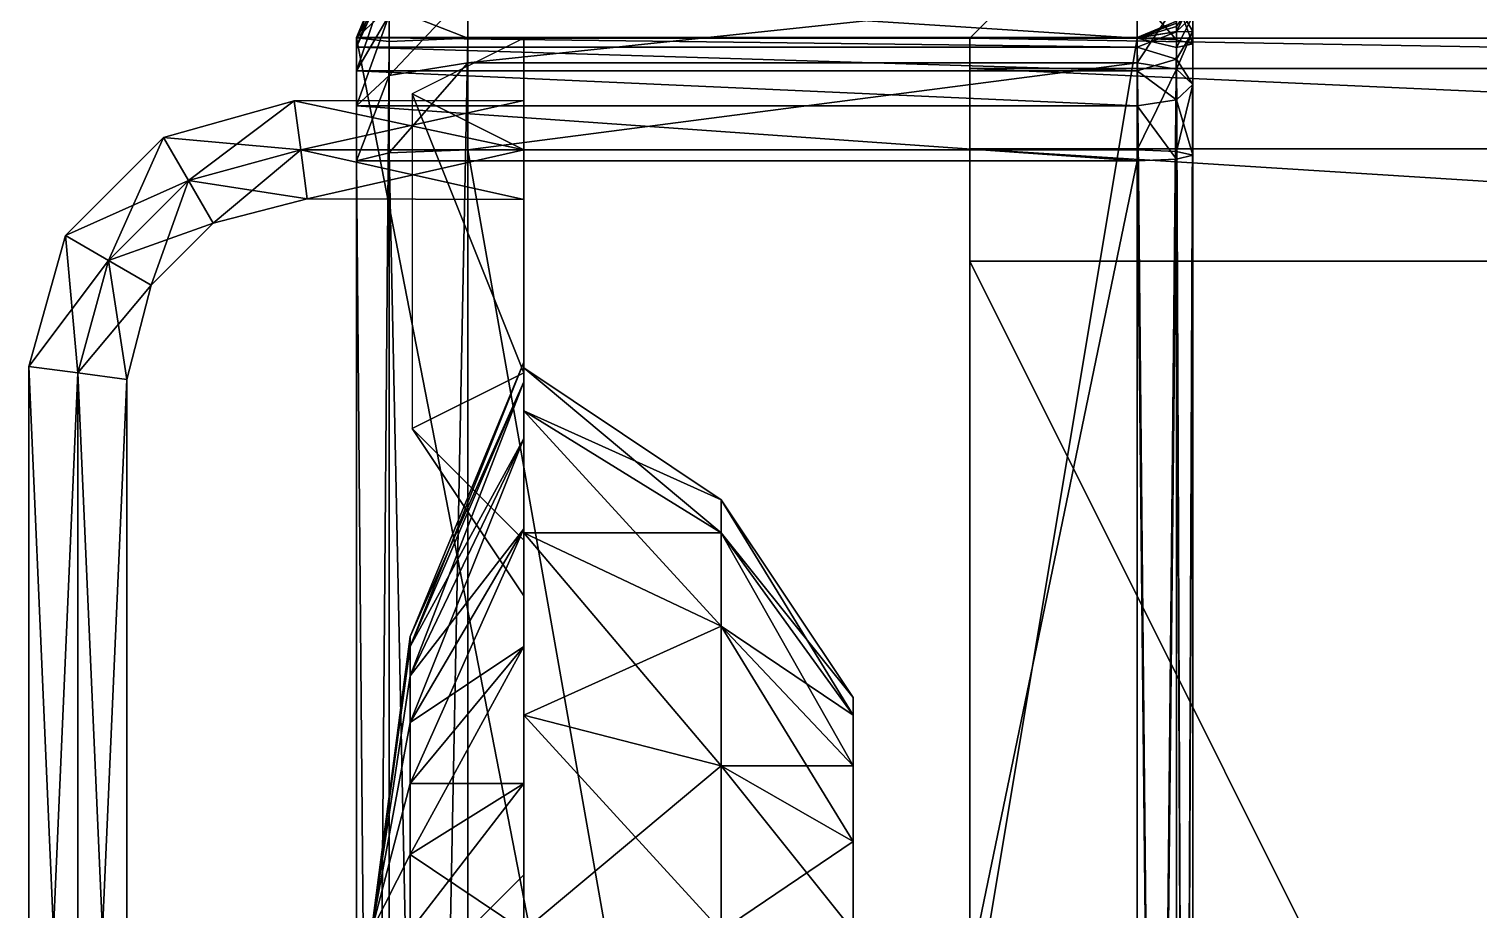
# Model space of a CAD drawing. Extents: x -226 to 261, y -163 to 113.
# Drawn here: x -226.09 to -193.58, y 0.46 to 20.2 of the extents above; entities that cross this region are included whole.
import ezdxf

# ---------------------------------------------------------------- set-up
doc = ezdxf.new("R2010")
doc.units = 0
doc.header["$MEASUREMENT"] = 0
doc.layers.get('0').update_dxf_attribs({"linetype": 'CONTINUOUS'})

msp = doc.modelspace()

# ---------------------------------------------------------------- linework, layer by layer
for points in [[(-165, 20, -10), (-202.5, 22.5, -20), (-205, 20, -10)], [(-165, 20, -55), (-202.5, 22.5, -65), (-205, 20, -55)], [(-202.5, 22.5, -45), (-205, 20, -42.5), (-202.5, 22.5, -20)], [(-205, 20, -42.5), (-205, 20, -10), (-202.5, 22.5, -20)], [(-202.5, 22.5, -85), (-205, 20, -82.5), (-202.5, 22.5, -65)], [(-205, 20, -82.5), (-205, 20, -55), (-202.5, 22.5, -65)], [(-165, 20, -10), (-167.5, 22.5, -20), (-202.5, 22.5, -20)], [(-165, 20, -55), (-167.5, 22.5, -65), (-202.5, 22.5, -65)], [(-218.75, 19.8006, -6.5202), (-218.017, 21.4309, -5.8378), (-218.017, 21.7709, -7.573)], [(-218.75, 19.8006, -6.5202), (-218.017, 21.7709, -7.573), (-218.75, 20.0124, -7.7489)], [(-218.75, 20.0124, -7.7489), (-218.017, 21.7709, -7.573), (-218.017, 21.7709, -89.927)], [(-218.75, 20.0124, -7.7489), (-218.017, 21.7709, -89.927), (-218.75, 20.0072, -89.9973)], [(-218.75, 20.0072, -89.9973), (-218.017, 21.7709, -89.927), (-218.017, 21.6275, -90.6896)], [(-218.75, 20.0072, -89.9973), (-218.017, 21.6275, -90.6896), (-218.017, 21.2492, -91.2492)], [(-218.75, 19.2668, -5.7332), (-218.017, 20.5165, -4.4835), (-218.017, 21.4309, -5.8378)], [(-218.75, 19.2668, -5.7332), (-218.017, 21.4309, -5.8378), (-218.75, 19.8006, -6.5202)], [(-218.75, 20.0072, -89.9973), (-218.017, 21.2492, -91.2492), (-218.017, 20.6897, -91.6275)], [(-218.017, 19.1622, -3.5691), (-216.25, 19.4452, -2.8933), (-216.25, 21.0346, -3.9654)], [(-218.017, 19.1622, -3.5691), (-216.25, 21.0346, -3.9654), (-218.017, 20.5165, -4.4835)], [(-218.017, 20.6897, -91.6275), (-216.25, 20.9726, -92.3034), (-216.25, 20, -92.5)], [(-216.25, 19.4452, -2.8933), (-201.25, 19.4452, -2.8933), (-201.25, 21.0346, -3.9654)], [(-216.25, 19.4452, -2.8933), (-201.25, 21.0346, -3.9654), (-216.25, 21.0346, -3.9654)], [(-216.25, 20.9726, -92.3034), (-201.25, 20.9726, -92.3034), (-201.25, 20, -92.5)], [(-216.25, 20.9726, -92.3034), (-201.25, 20, -92.5), (-216.25, 20, -92.5)], [(-201.25, 19.4452, -2.8933), (-200.366, 20.7756, -4.2245), (-201.25, 21.0346, -3.9654)], [(-201.25, 20.9726, -92.3034), (-200.366, 20.8311, -91.9654), (-200.366, 19.9635, -92.1355)], [(-201.25, 20.9726, -92.3034), (-200.366, 19.9635, -92.1355), (-201.25, 20, -92.5)], [(-200, 20.1507, -4.8493), (-200.366, 20.1386, -6.3788), (-200, 20.9537, -6.0375)], [(-200.366, 20.7756, -4.2245), (-200, 20.1507, -4.8493), (-200, 20.9537, -6.0375)], [(-200, 20.9537, -6.0375), (-200.366, 20.1386, -6.3788), (-200.366, 20.377, -7.7125)], [(-200, 20.8834, -90.8834), (-200.366, 20.2586, -90.2586), (-200.366, 20.1487, -90.3352)], [(-200, 20.8834, -90.8834), (-200.366, 20.1487, -90.3352), (-200, 20.4899, -91.1503)], [(-200.366, 20.8311, -91.9654), (-200, 20.4899, -91.1503), (-200, 19.8755, -91.2562)], [(-200.366, 20.8311, -91.9654), (-200, 19.8755, -91.2562), (-200.366, 19.9635, -92.1355)], [(-218.75, 20.0072, -89.9973), (-218.017, 20.6897, -91.6275), (-218.017, 19.927, -91.7709)], [(-218.75, 18.4798, -5.1994), (-218.017, 19.1622, -3.5691), (-218.017, 20.5165, -4.4835)], [(-218.75, 18.4798, -5.1994), (-218.017, 20.5165, -4.4835), (-218.75, 19.2668, -5.7332)], [(-218.017, 20.6897, -91.6275), (-216.25, 20, -92.5), (-218.017, 19.927, -91.7709)], [(-201.25, 19.4452, -2.8933), (-200.366, 19.3037, -3.2312), (-200.366, 20.7756, -4.2245)], [(-200.366, 19.3037, -3.2312), (-200, 20.1507, -4.8493), (-200.366, 20.7756, -4.2245)], [(-200, 20.4899, -91.1503), (-200.366, 20.1487, -90.3352), (-200.366, 19.7875, -90.377)], [(-200, 20.4899, -91.1503), (-200.366, 19.7875, -90.377), (-200, 19.8755, -91.2562)], [(-200.366, 20.1386, -6.3788), (-201.25, 20.0124, -7.749), (-200.366, 20.377, -7.7125)], [(-200.366, 20.377, -7.7125), (-201.25, 20.0124, -7.749), (-201.25, 19.9995, -89.9995)], [(-200.366, 20.377, -7.7125), (-201.25, 19.9995, -89.9995), (-200.366, 20.377, -89.7875)], [(-200.366, 20.377, -89.7875), (-201.25, 19.9995, -89.9995), (-200.366, 20.3352, -90.1487)], [(-200.366, 20.3352, -90.1487), (-201.25, 19.9995, -89.9995), (-200.366, 20.2586, -90.2586)], [(-200.366, 20.2586, -90.2586), (-201.25, 19.9995, -89.9995), (-200.366, 20.1487, -90.3352)], [(-201.25, 19.8006, -6.5202), (-218.75, 19.8006, -6.5202), (-218.75, 20.0124, -7.7489)], [(-201.25, 19.8006, -6.5202), (-218.75, 20.0124, -7.7489), (-201.25, 20.0124, -7.749)], [(-201.25, 20.0124, -7.749), (-218.75, 20.0124, -7.7489), (-218.75, 20.0072, -89.9973)], [(-201.25, 20.0124, -7.749), (-218.75, 20.0072, -89.9973), (-201.25, 19.9995, -89.9995)], [(-218.75, 20.0072, -89.9973), (-218.75, -70.0072, -89.9973), (-201.25, -69.9995, -89.9995)], [(-201.25, 19.9995, -89.9995), (-218.75, 20.0072, -89.9973), (-201.25, -69.9995, -89.9995)], [(-218.75, 20.0072, -89.9973), (-218.017, 19.927, -91.7709), (-218.75, -70.0072, -89.9973)], [(-218.017, 19.927, -91.7709), (-218.017, -69.927, -91.7709), (-218.75, -70.0072, -89.9973)], [(-216.25, 20, -92.5), (-216.25, -70, -92.5), (-218.017, -69.927, -91.7709)], [(-218.017, 19.927, -91.7709), (-216.25, 20, -92.5), (-218.017, -69.927, -91.7709)], [(-215, 20, -17.5), (-217.5, 18.75, -17.5), (-215, 17.5, -5)], [(-215, 20, -25), (-217.5, 18.75, -25), (-215, 17.5, -16.25)], [(-215, 20, -32.5), (-217.5, 18.75, -32.5), (-215, 17.5, -23.75)], [(-215, 20, -40), (-217.5, 18.75, -40), (-215, 17.5, -31.25)], [(-215, 20, -47.5), (-217.5, 18.75, -47.5), (-215, 17.5, -38.75)], [(-215, 20, -55), (-217.5, 18.75, -55), (-215, 17.5, -46.25)], [(-201.25, 20, -92.5), (-201.25, -70, -92.5), (-216.25, -70, -92.5)], [(-216.25, 20, -92.5), (-201.25, 20, -92.5), (-216.25, -70, -92.5)], [(-215, 0, -60.1694), (-215, -70, -55), (-215, 20, -55)], [(-215, 3.8951, -60.7986), (-215, 0, -60.1694), (-215, 20, -55)], [(-215, 7.2797, -62.5503), (-215, 3.8951, -60.7986), (-215, 20, -55)], [(-215, 9.9498, -65.2204), (-215, 7.2797, -62.5503), (-215, 20, -55)], [(-215, 11.7014, -68.6049), (-215, 9.9498, -65.2204), (-215, 20, -55)], [(-215, 12.3306, -72.5), (-215, 11.7014, -68.6049), (-215, 20, -55)], [(-215, 12.3306, -72.5), (-215, 20, -55), (-215, 20, -87.5)], [(-215, 11.7014, -76.3951), (-215, 12.3306, -72.5), (-215, 20, -87.5)], [(-215, 9.9498, -79.7796), (-215, 11.7014, -76.3951), (-215, 20, -87.5)], [(-215, 7.2797, -82.4497), (-215, 9.9498, -79.7796), (-215, 20, -87.5)], [(-215, 7.2797, -82.4497), (-215, 20, -87.5), (-215, 19.8725, -88.2897)], [(-215, 20, -17.5), (-215, 17.5, -5), (-215, 20, -5)], [(-215, 20, -25), (-215, 17.5, -16.25), (-215, 20, -16.25)], [(-215, 20, -32.5), (-215, 17.5, -23.75), (-215, 20, -23.75)], [(-215, 20, -40), (-215, 17.5, -31.25), (-215, 20, -31.25)], [(-215, 20, -47.5), (-215, 17.5, -38.75), (-215, 20, -38.75)], [(-215, 20, -55), (-215, 17.5, -46.25), (-215, 20, -46.25)], [(-215, 7.2797, -82.4497), (-215, 19.8725, -88.2897), (-215, 19.5173, -88.9759)], [(-165, 20, -82.5), (-165, 20, -91.495), (-205, 20, -88.975)], [(-165, 20, -82.5), (-205, 20, -88.975), (-205, 20, -82.5)], [(-165, 20, -91.495), (-165, -70, -91.495), (-205, -70, -88.975)], [(-165, 20, -91.495), (-205, -70, -88.975), (-205, 20, -88.975)], [(-165, 19.3168, -7.4775), (-165, 20, -10), (-205, 20, -10)], [(-165, 19.3168, -7.4775), (-205, 20, -10), (-205, 19.3168, -7.4775)], [(-165, 20, -42.5), (-165, 20, -55), (-205, 20, -55)], [(-165, 20, -42.5), (-205, 20, -55), (-205, 20, -42.5)], [(-200.366, 20.1487, -90.3352), (-201.25, 19.9995, -89.9995), (-200.366, 19.7875, -90.377)], [(-200.366, 19.5259, -5.4741), (-201.25, 19.8006, -6.5202), (-200.366, 20.1386, -6.3788)], [(-200.366, 20.1386, -6.3788), (-201.25, 19.8006, -6.5202), (-201.25, 20.0124, -7.749)], [(-201.25, 20, -92.5), (-200.366, 19.9635, -92.1355), (-201.25, -70, -92.5)], [(-201.25, 19.9995, -89.9995), (-201.25, -69.9995, -89.9995), (-200.366, -69.7875, -90.377)], [(-200.366, 19.7875, -90.377), (-201.25, 19.9995, -89.9995), (-200.366, -69.7875, -90.377)], [(-200.366, 19.9635, -92.1355), (-200.366, -69.9635, -92.1355), (-201.25, -70, -92.5)], [(-200, 18.9625, -4.0463), (-200.366, 19.5259, -5.4741), (-200, 20.1507, -4.8493)], [(-200.366, 19.3037, -3.2312), (-200, 18.9625, -4.0463), (-200, 20.1507, -4.8493)], [(-200, 20.1507, -4.8493), (-200.366, 19.5259, -5.4741), (-200.366, 20.1386, -6.3788)], [(-200.366, 19.9635, -92.1355), (-200, 19.8755, -91.2562), (-200.366, -69.9635, -92.1355)], [(-200, 19.8755, -91.2562), (-200.366, 19.7875, -90.377), (-200, -69.8755, -91.2562)], [(-200, 19.8755, -91.2562), (-200, -69.8755, -91.2562), (-200.366, -69.9635, -92.1355)], [(-201.25, 19.2668, -5.7332), (-218.75, 19.2668, -5.7332), (-218.75, 19.8006, -6.5202)], [(-201.25, 19.2668, -5.7332), (-218.75, 19.8006, -6.5202), (-201.25, 19.8006, -6.5202)], [(-215, 7.2797, -82.4497), (-215, 19.5173, -88.9759), (-215, 18.976, -89.5173)], [(-200.366, 19.5259, -5.4741), (-201.25, 19.2668, -5.7332), (-201.25, 19.8006, -6.5202)], [(-200.366, 18.6213, -4.8614), (-201.25, 19.2668, -5.7332), (-200.366, 19.5259, -5.4741)], [(-200.366, 19.7875, -90.377), (-200.366, -69.7875, -90.377), (-200, -69.8755, -91.2562)], [(-200, 18.9625, -4.0463), (-200.366, 18.6213, -4.8614), (-200.366, 19.5259, -5.4741)], [(-201.25, 18.4798, -5.1994), (-218.75, 18.4798, -5.1994), (-218.75, 19.2668, -5.7332)], [(-201.25, 18.4798, -5.1994), (-218.75, 19.2668, -5.7332), (-201.25, 19.2668, -5.7332)], [(-218.017, 17.427, -3.2291), (-216.25, 17.5, -2.5), (-216.25, 19.4452, -2.8933)], [(-218.017, 17.427, -3.2291), (-216.25, 19.4452, -2.8933), (-218.017, 19.1622, -3.5691)], [(-216.25, 17.5, -2.5), (-201.25, 17.5, -2.5), (-201.25, 19.4452, -2.8933)], [(-216.25, 17.5, -2.5), (-201.25, 19.4452, -2.8933), (-216.25, 19.4452, -2.8933)], [(-165, 17.5225, -5.6832), (-165, 19.3168, -7.4775), (-205, 19.3168, -7.4775)], [(-165, 17.5225, -5.6832), (-205, 19.3168, -7.4775), (-205, 17.5225, -5.6832)], [(-201.25, 17.5, -2.5), (-200.366, 19.3037, -3.2312), (-201.25, 19.4452, -2.8933)], [(-201.25, 17.5, -2.5), (-200.366, 17.4635, -2.8645), (-200.366, 19.3037, -3.2312)], [(-200.366, 18.6213, -4.8614), (-201.25, 18.4798, -5.1994), (-201.25, 19.2668, -5.7332)], [(-200.366, 17.4635, -2.8645), (-200, 18.9625, -4.0463), (-200.366, 19.3037, -3.2312)], [(-218.75, 17.2511, -4.9876), (-218.017, 17.427, -3.2291), (-218.017, 19.1622, -3.5691)], [(-218.75, 17.2511, -4.9876), (-218.017, 19.1622, -3.5691), (-218.75, 18.4798, -5.1994)], [(-215, 7.2797, -82.4497), (-215, 18.976, -89.5173), (-215, 18.2898, -89.8724)], [(-200, 17.3755, -3.7438), (-200.366, 18.6213, -4.8614), (-200, 18.9625, -4.0463)], [(-200.366, 17.4635, -2.8645), (-200, 17.3755, -3.7438), (-200, 18.9625, -4.0463)], [(-222.519, 16.8114, -62.3715), (-223.075, 17.7702, -61.2637), (-220.145, 18.5921, -61.2637)], [(-223.075, 17.7702, -61.2637), (-219.999, 17.4938, -60.1558), (-220.145, 18.5921, -61.2637)], [(-222.519, 16.8114, -69.8715), (-223.075, 17.7702, -68.7637), (-220.145, 18.5921, -68.7637)], [(-223.075, 17.7702, -68.7637), (-219.999, 17.4938, -67.6558), (-220.145, 18.5921, -68.7637)], [(-222.519, 16.8114, -77.3715), (-223.075, 17.7702, -76.2637), (-220.145, 18.5921, -76.2637)], [(-223.075, 17.7702, -76.2637), (-219.999, 17.4938, -75.1558), (-220.145, 18.5921, -76.2637)], [(-222.519, 16.8114, -84.8715), (-223.075, 17.7702, -83.7637), (-220.145, 18.5921, -83.7637)], [(-223.075, 17.7702, -83.7637), (-219.999, 17.4938, -82.6558), (-220.145, 18.5921, -83.7637)], [(-222.519, 16.8114, -62.3715), (-220.145, 18.5921, -61.2637), (-219.999, 17.4938, -62.3715)], [(-222.519, 16.8114, -69.8715), (-220.145, 18.5921, -68.7637), (-219.999, 17.4938, -69.8715)], [(-222.519, 16.8114, -77.3715), (-220.145, 18.5921, -76.2637), (-219.999, 17.4938, -77.3715)], [(-222.519, 16.8114, -84.8715), (-220.145, 18.5921, -83.7637), (-219.999, 17.4938, -84.8715)], [(-219.999, 17.4938, -62.3715), (-220.145, 18.5921, -61.2637), (-215, 18.6017, -61.2637)], [(-220.145, 18.5921, -61.2637), (-215, 17.4938, -60.1558), (-215, 18.6017, -61.2637)], [(-219.999, 17.4938, -69.8715), (-220.145, 18.5921, -68.7637), (-215, 18.6017, -68.7637)], [(-220.145, 18.5921, -68.7637), (-215, 17.4938, -67.6558), (-215, 18.6017, -68.7637)], [(-219.999, 17.4938, -77.3715), (-220.145, 18.5921, -76.2637), (-215, 18.6017, -76.2637)], [(-220.145, 18.5921, -76.2637), (-215, 17.4938, -75.1558), (-215, 18.6017, -76.2637)], [(-219.999, 17.4938, -84.8715), (-220.145, 18.5921, -83.7637), (-215, 18.6017, -83.7637)], [(-220.145, 18.5921, -83.7637), (-215, 17.4938, -82.6558), (-215, 18.6017, -83.7637)], [(-220.145, 18.5921, -61.2637), (-219.999, 17.4938, -60.1558), (-215, 17.4938, -60.1558)], [(-220.145, 18.5921, -68.7637), (-219.999, 17.4938, -67.6558), (-215, 17.4938, -67.6558)], [(-220.145, 18.5921, -76.2637), (-219.999, 17.4938, -75.1558), (-215, 17.4938, -75.1558)], [(-220.145, 18.5921, -83.7637), (-219.999, 17.4938, -82.6558), (-215, 17.4938, -82.6558)], [(-219.999, 17.4938, -62.3715), (-215, 18.6017, -61.2637), (-215, 17.4938, -62.3715)], [(-219.999, 17.4938, -69.8715), (-215, 18.6017, -68.7637), (-215, 17.4938, -69.8715)], [(-219.999, 17.4938, -77.3715), (-215, 18.6017, -76.2637), (-215, 17.4938, -77.3715)], [(-219.999, 17.4938, -84.8715), (-215, 18.6017, -83.7637), (-215, 17.4938, -84.8715)], [(-217.5, 18.75, -17.5), (-217.5, 11.25, -17.5), (-215, 12.5, -5)], [(-217.5, 18.75, -17.5), (-215, 12.5, -5), (-215, 17.5, -5)], [(-217.5, 18.75, -25), (-217.5, 11.25, -25), (-215, 12.5, -16.25)], [(-217.5, 18.75, -25), (-215, 12.5, -16.25), (-215, 17.5, -16.25)], [(-217.5, 18.75, -32.5), (-217.5, 11.25, -32.5), (-215, 12.5, -23.75)], [(-217.5, 18.75, -32.5), (-215, 12.5, -23.75), (-215, 17.5, -23.75)], [(-217.5, 18.75, -40), (-217.5, 11.25, -40), (-215, 12.5, -31.25)], [(-217.5, 18.75, -40), (-215, 12.5, -31.25), (-215, 17.5, -31.25)], [(-217.5, 18.75, -47.5), (-217.5, 11.25, -47.5), (-215, 12.5, -38.75)], [(-217.5, 18.75, -47.5), (-215, 12.5, -38.75), (-215, 17.5, -38.75)], [(-217.5, 18.75, -55), (-217.5, 11.25, -55), (-215, 12.5, -46.25)], [(-217.5, 18.75, -55), (-215, 12.5, -46.25), (-215, 17.5, -46.25)], [(-200.366, 17.2875, -4.6231), (-201.25, 18.4798, -5.1994), (-200.366, 18.6213, -4.8614)], [(-200, 17.3755, -3.7438), (-200.366, 17.2875, -4.6231), (-200.366, 18.6213, -4.8614)], [(-201.25, 17.2511, -4.9876), (-218.75, 17.2511, -4.9876), (-218.75, 18.4798, -5.1994)], [(-201.25, 17.2511, -4.9876), (-218.75, 18.4798, -5.1994), (-201.25, 18.4798, -5.1994)], [(-215, 7.2797, -82.4497), (-215, 18.2898, -89.8724), (-215, 17.5, -90)], [(-200.366, 17.2875, -4.6231), (-201.25, 17.2511, -4.9876), (-201.25, 18.4798, -5.1994)], [(-224.311, 15.0194, -62.3715), (-225.27, 15.5746, -61.2637), (-223.075, 17.7702, -61.2637)], [(-225.27, 15.5746, -61.2637), (-222.519, 16.8114, -60.1558), (-223.075, 17.7702, -61.2637)], [(-224.311, 15.0194, -69.8715), (-225.27, 15.5746, -68.7637), (-223.075, 17.7702, -68.7637)], [(-225.27, 15.5746, -68.7637), (-222.519, 16.8114, -67.6558), (-223.075, 17.7702, -68.7637)], [(-224.311, 15.0194, -77.3715), (-225.27, 15.5746, -76.2637), (-223.075, 17.7702, -76.2637)], [(-225.27, 15.5746, -76.2637), (-222.519, 16.8114, -75.1558), (-223.075, 17.7702, -76.2637)], [(-224.311, 15.0194, -84.8715), (-225.27, 15.5746, -83.7637), (-223.075, 17.7702, -83.7637)], [(-225.27, 15.5746, -83.7637), (-222.519, 16.8114, -82.6558), (-223.075, 17.7702, -83.7637)], [(-224.311, 15.0194, -62.3715), (-223.075, 17.7702, -61.2637), (-222.519, 16.8114, -62.3715)], [(-224.311, 15.0194, -69.8715), (-223.075, 17.7702, -68.7637), (-222.519, 16.8114, -69.8715)], [(-224.311, 15.0194, -77.3715), (-223.075, 17.7702, -76.2637), (-222.519, 16.8114, -77.3715)], [(-224.311, 15.0194, -84.8715), (-223.075, 17.7702, -83.7637), (-222.519, 16.8114, -84.8715)], [(-223.075, 17.7702, -61.2637), (-222.519, 16.8114, -60.1558), (-219.999, 17.4938, -60.1558)], [(-223.075, 17.7702, -68.7637), (-222.519, 16.8114, -67.6558), (-219.999, 17.4938, -67.6558)], [(-223.075, 17.7702, -76.2637), (-222.519, 16.8114, -75.1558), (-219.999, 17.4938, -75.1558)], [(-223.075, 17.7702, -83.7637), (-222.519, 16.8114, -82.6558), (-219.999, 17.4938, -82.6558)], [(-222.519, 16.8114, -60.1558), (-219.853, 16.3956, -61.2637), (-219.999, 17.4938, -60.1558)], [(-221.964, 15.8527, -61.2637), (-222.519, 16.8114, -62.3715), (-219.999, 17.4938, -62.3715)], [(-222.519, 16.8114, -67.6558), (-219.853, 16.3956, -68.7637), (-219.999, 17.4938, -67.6558)], [(-221.964, 15.8527, -68.7637), (-222.519, 16.8114, -69.8715), (-219.999, 17.4938, -69.8715)], [(-222.519, 16.8114, -75.1558), (-219.853, 16.3956, -76.2637), (-219.999, 17.4938, -75.1558)], [(-221.964, 15.8527, -76.2637), (-222.519, 16.8114, -77.3715), (-219.999, 17.4938, -77.3715)], [(-222.519, 16.8114, -82.6558), (-219.853, 16.3956, -83.7637), (-219.999, 17.4938, -82.6558)], [(-221.964, 15.8527, -83.7637), (-222.519, 16.8114, -84.8715), (-219.999, 17.4938, -84.8715)], [(-221.964, 15.8527, -61.2637), (-219.999, 17.4938, -62.3715), (-219.853, 16.3956, -61.2637)], [(-221.964, 15.8527, -68.7637), (-219.999, 17.4938, -69.8715), (-219.853, 16.3956, -68.7637)], [(-221.964, 15.8527, -76.2637), (-219.999, 17.4938, -77.3715), (-219.853, 16.3956, -76.2637)], [(-221.964, 15.8527, -83.7637), (-219.999, 17.4938, -84.8715), (-219.853, 16.3956, -83.7637)], [(-219.999, 17.4938, -60.1558), (-219.853, 16.3956, -61.2637), (-215, 16.3859, -61.2637)], [(-219.999, 17.4938, -60.1558), (-215, 16.3859, -61.2637), (-215, 17.4938, -60.1558)], [(-219.853, 16.3956, -61.2637), (-219.999, 17.4938, -62.3715), (-215, 17.4938, -62.3715)], [(-219.999, 17.4938, -67.6558), (-219.853, 16.3956, -68.7637), (-215, 16.3859, -68.7637)], [(-219.999, 17.4938, -67.6558), (-215, 16.3859, -68.7637), (-215, 17.4938, -67.6558)], [(-219.853, 16.3956, -68.7637), (-219.999, 17.4938, -69.8715), (-215, 17.4938, -69.8715)], [(-219.999, 17.4938, -75.1558), (-219.853, 16.3956, -76.2637), (-215, 16.3859, -76.2637)], [(-219.999, 17.4938, -75.1558), (-215, 16.3859, -76.2637), (-215, 17.4938, -75.1558)], [(-219.853, 16.3956, -76.2637), (-219.999, 17.4938, -77.3715), (-215, 17.4938, -77.3715)], [(-219.999, 17.4938, -82.6558), (-219.853, 16.3956, -83.7637), (-215, 16.3859, -83.7637)], [(-219.999, 17.4938, -82.6558), (-215, 16.3859, -83.7637), (-215, 17.4938, -82.6558)], [(-219.853, 16.3956, -83.7637), (-219.999, 17.4938, -84.8715), (-215, 17.4938, -84.8715)], [(-219.853, 16.3956, -61.2637), (-215, 17.4938, -62.3715), (-215, 16.3859, -61.2637)], [(-219.853, 16.3956, -68.7637), (-215, 17.4938, -69.8715), (-215, 16.3859, -68.7637)], [(-219.853, 16.3956, -76.2637), (-215, 17.4938, -77.3715), (-215, 16.3859, -76.2637)], [(-219.853, 16.3956, -83.7637), (-215, 17.4938, -84.8715), (-215, 16.3859, -83.7637)], [(-218.017, -67.427, -3.2291), (-218.017, 17.427, -3.2291), (-218.75, 17.2511, -4.9876)], [(-218.75, -67.251, -4.9876), (-218.75, 17.2511, -4.9876), (-201.25, 17.2511, -4.9876)], [(-201.25, -67.2511, -4.9876), (-218.75, -67.251, -4.9876), (-201.25, 17.2511, -4.9876)], [(-218.75, -67.251, -4.9876), (-218.017, -67.427, -3.2291), (-218.75, 17.2511, -4.9876)], [(-216.25, -67.5, -2.5), (-216.25, 17.5, -2.5), (-218.017, 17.427, -3.2291)], [(-218.017, -67.427, -3.2291), (-216.25, -67.5, -2.5), (-218.017, 17.427, -3.2291)], [(-201.25, -67.5, -2.5), (-201.25, 17.5, -2.5), (-216.25, 17.5, -2.5)], [(-216.25, -67.5, -2.5), (-201.25, -67.5, -2.5), (-216.25, 17.5, -2.5)], [(-215, -50, -84.8306), (-215, 17.5, -90), (-215, -67.5, -90)], [(-215, 17.5, -90), (-215, -50, -84.8306), (-215, -46.1049, -84.2014)], [(-215, 17.5, -90), (-215, -46.1049, -84.2014), (-215, -42.7204, -82.4497)], [(-215, 3.8951, -84.2014), (-215, 7.2797, -82.4497), (-215, 17.5, -90)], [(-215, 0, -84.8306), (-215, 3.8951, -84.2014), (-215, 17.5, -90)], [(-215, 0, -84.8306), (-215, 17.5, -90), (-215, -42.7204, -82.4497)], [(-165, 15, -5), (-165, 17.5225, -5.6832), (-205, 17.5225, -5.6832)], [(-165, 15, -5), (-205, 17.5225, -5.6832), (-205, 15, -5)], [(-200.366, -67.4635, -2.8645), (-200.366, 17.4635, -2.8645), (-201.25, 17.5, -2.5)], [(-201.25, -67.5, -2.5), (-200.366, -67.4635, -2.8645), (-201.25, 17.5, -2.5)], [(-201.25, -67.2511, -4.9876), (-201.25, 17.2511, -4.9876), (-200.366, 17.2875, -4.6231)], [(-200.366, -67.2875, -4.6231), (-201.25, -67.2511, -4.9876), (-200.366, 17.2875, -4.6231)], [(-200, -67.3755, -3.7438), (-200, 17.3755, -3.7438), (-200.366, 17.4635, -2.8645)], [(-200.366, -67.4635, -2.8645), (-200, -67.3755, -3.7438), (-200.366, 17.4635, -2.8645)], [(-200.366, -67.2875, -4.6231), (-200.366, 17.2875, -4.6231), (-200, 17.3755, -3.7438)], [(-200, -67.3755, -3.7438), (-200.366, -67.2875, -4.6231), (-200, 17.3755, -3.7438)], [(-225.27, 15.5746, -61.2637), (-224.311, 15.0194, -60.1558), (-222.519, 16.8114, -60.1558)], [(-225.27, 15.5746, -68.7637), (-224.311, 15.0194, -67.6558), (-222.519, 16.8114, -67.6558)], [(-225.27, 15.5746, -76.2637), (-224.311, 15.0194, -75.1558), (-222.519, 16.8114, -75.1558)], [(-225.27, 15.5746, -83.7637), (-224.311, 15.0194, -82.6558), (-222.519, 16.8114, -82.6558)], [(-224.311, 15.0194, -60.1558), (-221.964, 15.8527, -61.2637), (-222.519, 16.8114, -60.1558)], [(-223.353, 14.4642, -61.2637), (-224.311, 15.0194, -62.3715), (-222.519, 16.8114, -62.3715)], [(-224.311, 15.0194, -67.6558), (-221.964, 15.8527, -68.7637), (-222.519, 16.8114, -67.6558)], [(-223.353, 14.4642, -68.7637), (-224.311, 15.0194, -69.8715), (-222.519, 16.8114, -69.8715)], [(-224.311, 15.0194, -75.1558), (-221.964, 15.8527, -76.2637), (-222.519, 16.8114, -75.1558)], [(-223.353, 14.4642, -76.2637), (-224.311, 15.0194, -77.3715), (-222.519, 16.8114, -77.3715)], [(-224.311, 15.0194, -82.6558), (-221.964, 15.8527, -83.7637), (-222.519, 16.8114, -82.6558)], [(-223.353, 14.4642, -83.7637), (-224.311, 15.0194, -84.8715), (-222.519, 16.8114, -84.8715)], [(-223.353, 14.4642, -61.2637), (-222.519, 16.8114, -62.3715), (-221.964, 15.8527, -61.2637)], [(-223.353, 14.4642, -68.7637), (-222.519, 16.8114, -69.8715), (-221.964, 15.8527, -68.7637)], [(-223.353, 14.4642, -76.2637), (-222.519, 16.8114, -77.3715), (-221.964, 15.8527, -76.2637)], [(-223.353, 14.4642, -83.7637), (-222.519, 16.8114, -84.8715), (-221.964, 15.8527, -83.7637)], [(-222.519, 16.8114, -60.1558), (-221.964, 15.8527, -61.2637), (-219.853, 16.3956, -61.2637)], [(-222.519, 16.8114, -67.6558), (-221.964, 15.8527, -68.7637), (-219.853, 16.3956, -68.7637)], [(-222.519, 16.8114, -75.1558), (-221.964, 15.8527, -76.2637), (-219.853, 16.3956, -76.2637)], [(-222.519, 16.8114, -82.6558), (-221.964, 15.8527, -83.7637), (-219.853, 16.3956, -83.7637)], [(-224.311, 15.0194, -60.1558), (-223.353, 14.4642, -61.2637), (-221.964, 15.8527, -61.2637)], [(-224.311, 15.0194, -67.6558), (-223.353, 14.4642, -68.7637), (-221.964, 15.8527, -68.7637)], [(-224.311, 15.0194, -75.1558), (-223.353, 14.4642, -76.2637), (-221.964, 15.8527, -76.2637)], [(-224.311, 15.0194, -82.6558), (-223.353, 14.4642, -83.7637), (-221.964, 15.8527, -83.7637)], [(-224.994, 12.4992, -62.3715), (-226.092, 12.6453, -61.2637), (-225.27, 15.5746, -61.2637)], [(-226.092, 12.6453, -61.2637), (-224.311, 15.0194, -60.1558), (-225.27, 15.5746, -61.2637)], [(-224.994, 12.4992, -69.8715), (-226.092, 12.6453, -68.7637), (-225.27, 15.5746, -68.7637)], [(-226.092, 12.6453, -68.7637), (-224.311, 15.0194, -67.6558), (-225.27, 15.5746, -68.7637)], [(-224.994, 12.4992, -77.3715), (-226.092, 12.6453, -76.2637), (-225.27, 15.5746, -76.2637)], [(-226.092, 12.6453, -76.2637), (-224.311, 15.0194, -75.1558), (-225.27, 15.5746, -76.2637)], [(-224.994, 12.4992, -84.8715), (-226.092, 12.6453, -83.7637), (-225.27, 15.5746, -83.7637)], [(-226.092, 12.6453, -83.7637), (-224.311, 15.0194, -82.6558), (-225.27, 15.5746, -83.7637)], [(-224.994, 12.4992, -62.3715), (-225.27, 15.5746, -61.2637), (-224.311, 15.0194, -62.3715)], [(-224.994, 12.4992, -69.8715), (-225.27, 15.5746, -68.7637), (-224.311, 15.0194, -69.8715)], [(-224.994, 12.4992, -77.3715), (-225.27, 15.5746, -76.2637), (-224.311, 15.0194, -77.3715)], [(-224.994, 12.4992, -84.8715), (-225.27, 15.5746, -83.7637), (-224.311, 15.0194, -84.8715)], [(-226.092, 12.6453, -61.2637), (-224.994, 12.4992, -60.1558), (-224.311, 15.0194, -60.1558)], [(-226.092, 12.6453, -68.7637), (-224.994, 12.4992, -67.6558), (-224.311, 15.0194, -67.6558)], [(-226.092, 12.6453, -76.2637), (-224.994, 12.4992, -75.1558), (-224.311, 15.0194, -75.1558)], [(-226.092, 12.6453, -83.7637), (-224.994, 12.4992, -82.6558), (-224.311, 15.0194, -82.6558)], [(-224.994, 12.4992, -60.1558), (-223.353, 14.4642, -61.2637), (-224.311, 15.0194, -60.1558)], [(-223.896, 12.3531, -61.2637), (-224.994, 12.4992, -62.3715), (-224.311, 15.0194, -62.3715)], [(-224.994, 12.4992, -67.6558), (-223.353, 14.4642, -68.7637), (-224.311, 15.0194, -67.6558)], [(-223.896, 12.3531, -68.7637), (-224.994, 12.4992, -69.8715), (-224.311, 15.0194, -69.8715)], [(-224.994, 12.4992, -75.1558), (-223.353, 14.4642, -76.2637), (-224.311, 15.0194, -75.1558)], [(-223.896, 12.3531, -76.2637), (-224.994, 12.4992, -77.3715), (-224.311, 15.0194, -77.3715)], [(-224.994, 12.4992, -82.6558), (-223.353, 14.4642, -83.7637), (-224.311, 15.0194, -82.6558)], [(-223.896, 12.3531, -83.7637), (-224.994, 12.4992, -84.8715), (-224.311, 15.0194, -84.8715)], [(-223.896, 12.3531, -61.2637), (-224.311, 15.0194, -62.3715), (-223.353, 14.4642, -61.2637)], [(-223.896, 12.3531, -68.7637), (-224.311, 15.0194, -69.8715), (-223.353, 14.4642, -68.7637)], [(-223.896, 12.3531, -76.2637), (-224.311, 15.0194, -77.3715), (-223.353, 14.4642, -76.2637)], [(-223.896, 12.3531, -83.7637), (-224.311, 15.0194, -84.8715), (-223.353, 14.4642, -83.7637)], [(-165, -65, -5), (-165, 15, -5), (-205, 15, -5)], [(-165, -65, -5), (-205, 15, -5), (-205, -65, -5)], [(-224.994, 12.4992, -60.1558), (-223.896, 12.3531, -61.2637), (-223.353, 14.4642, -61.2637)], [(-224.994, 12.4992, -67.6558), (-223.896, 12.3531, -68.7637), (-223.353, 14.4642, -68.7637)], [(-224.994, 12.4992, -75.1558), (-223.896, 12.3531, -76.2637), (-223.353, 14.4642, -76.2637)], [(-224.994, 12.4992, -82.6558), (-223.896, 12.3531, -83.7637), (-223.353, 14.4642, -83.7637)], [(-217.545, 6.368, -70.7937), (-215, 12.302, -69.2037), (-215, 12.736, -72.5)], [(-217.545, 6.368, -70.7937), (-215, 12.736, -72.5), (-217.545, 6.5926, -72.5)], [(-217.545, 6.5926, -72.5), (-215, 12.736, -72.5), (-215, 12.302, -75.7963)], [(-224.994, -12.4992, -62.3715), (-226.092, -12.6453, -61.2637), (-226.092, 12.6453, -61.2637)], [(-224.994, -12.4992, -62.3715), (-226.092, 12.6453, -61.2637), (-224.994, 12.4992, -62.3715)], [(-226.092, -12.6453, -61.2637), (-224.994, 12.4992, -60.1558), (-226.092, 12.6453, -61.2637)], [(-224.994, -12.4992, -69.8715), (-226.092, -12.6453, -68.7637), (-226.092, 12.6453, -68.7637)], [(-224.994, -12.4992, -69.8715), (-226.092, 12.6453, -68.7637), (-224.994, 12.4992, -69.8715)], [(-226.092, -12.6453, -68.7637), (-224.994, 12.4992, -67.6558), (-226.092, 12.6453, -68.7637)], [(-224.994, -12.4992, -77.3715), (-226.092, -12.6453, -76.2637), (-226.092, 12.6453, -76.2637)], [(-224.994, -12.4992, -77.3715), (-226.092, 12.6453, -76.2637), (-224.994, 12.4992, -77.3715)], [(-226.092, -12.6453, -76.2637), (-224.994, 12.4992, -75.1558), (-226.092, 12.6453, -76.2637)], [(-224.994, -12.4992, -84.8715), (-226.092, -12.6453, -83.7637), (-226.092, 12.6453, -83.7637)], [(-224.994, -12.4992, -84.8715), (-226.092, 12.6453, -83.7637), (-224.994, 12.4992, -84.8715)], [(-226.092, -12.6453, -83.7637), (-224.994, 12.4992, -82.6558), (-226.092, 12.6453, -83.7637)], [(-226.092, -12.6453, -61.2637), (-224.994, -12.4992, -60.1558), (-224.994, 12.4992, -60.1558)], [(-226.092, -12.6453, -68.7637), (-224.994, -12.4992, -67.6558), (-224.994, 12.4992, -67.6558)], [(-226.092, -12.6453, -76.2637), (-224.994, -12.4992, -75.1558), (-224.994, 12.4992, -75.1558)], [(-226.092, -12.6453, -83.7637), (-224.994, -12.4992, -82.6558), (-224.994, 12.4992, -82.6558)], [(-224.994, -12.4992, -60.1558), (-223.896, 12.3531, -61.2637), (-224.994, 12.4992, -60.1558)], [(-223.896, -12.3531, -61.2637), (-224.994, -12.4992, -62.3715), (-224.994, 12.4992, -62.3715)], [(-223.896, -12.3531, -61.2637), (-224.994, 12.4992, -62.3715), (-223.896, 12.3531, -61.2637)], [(-224.994, -12.4992, -67.6558), (-223.896, 12.3531, -68.7637), (-224.994, 12.4992, -67.6558)], [(-223.896, -12.3531, -68.7637), (-224.994, -12.4992, -69.8715), (-224.994, 12.4992, -69.8715)], [(-223.896, -12.3531, -68.7637), (-224.994, 12.4992, -69.8715), (-223.896, 12.3531, -68.7637)], [(-224.994, -12.4992, -75.1558), (-223.896, 12.3531, -76.2637), (-224.994, 12.4992, -75.1558)], [(-223.896, -12.3531, -76.2637), (-224.994, -12.4992, -77.3715), (-224.994, 12.4992, -77.3715)], [(-223.896, -12.3531, -76.2637), (-224.994, 12.4992, -77.3715), (-223.896, 12.3531, -76.2637)], [(-224.994, -12.4992, -82.6558), (-223.896, 12.3531, -83.7637), (-224.994, 12.4992, -82.6558)], [(-223.896, -12.3531, -83.7637), (-224.994, -12.4992, -84.8715), (-224.994, 12.4992, -84.8715)], [(-223.896, -12.3531, -83.7637), (-224.994, 12.4992, -84.8715), (-223.896, 12.3531, -83.7637)], [(-217.5, 11.25, -17.5), (-215, 7.5, -5), (-215, 12.5, -5)], [(-217.5, 11.25, -25), (-215, 7.5, -16.25), (-215, 12.5, -16.25)], [(-217.5, 11.25, -32.5), (-215, 7.5, -23.75), (-215, 12.5, -23.75)], [(-217.5, 11.25, -40), (-215, 7.5, -31.25), (-215, 12.5, -31.25)], [(-217.5, 11.25, -47.5), (-215, 7.5, -38.75), (-215, 12.5, -38.75)], [(-217.5, 11.25, -55), (-215, 7.5, -46.25), (-215, 12.5, -46.25)], [(-215, 11.651, -67.674), (-215, 12.6109, -72.5), (-210.572, 9.652, -72.5)], [(-215, 12.6109, -72.5), (-215, 11.651, -77.326), (-210.572, 8.9173, -76.1937)], [(-210.572, 9.652, -72.5), (-215, 12.6109, -72.5), (-210.572, 8.9173, -76.1937)], [(-224.994, -12.4992, -60.1558), (-223.896, -12.3531, -61.2637), (-223.896, 12.3531, -61.2637)], [(-224.994, -12.4992, -67.6558), (-223.896, -12.3531, -68.7637), (-223.896, 12.3531, -68.7637)], [(-224.994, -12.4992, -75.1558), (-223.896, -12.3531, -76.2637), (-223.896, 12.3531, -76.2637)], [(-224.994, -12.4992, -82.6558), (-223.896, -12.3531, -83.7637), (-223.896, 12.3531, -83.7637)], [(-217.545, 5.7094, -69.2037), (-215, 11.0297, -66.132), (-215, 12.302, -69.2037)], [(-217.545, 5.7094, -69.2037), (-215, 12.302, -69.2037), (-217.545, 6.368, -70.7937)], [(-217.545, 6.5926, -72.5), (-215, 12.302, -75.7963), (-217.545, 6.368, -74.2063)], [(-217.545, 6.368, -74.2063), (-215, 12.302, -75.7963), (-215, 11.0297, -78.868)], [(-210.572, 8.9173, -68.8063), (-215, 11.651, -67.674), (-210.572, 9.652, -72.5)], [(-215, 8.9173, -63.5827), (-215, 11.651, -67.674), (-210.572, 8.9173, -68.8063)], [(-215, 11.651, -77.326), (-215, 8.9173, -81.4173), (-210.572, 6.825, -79.325)], [(-210.572, 8.9173, -76.1937), (-215, 11.651, -77.326), (-210.572, 6.825, -79.325)], [(-217.5, 11.25, -17.5), (-215, 8.75, -17.5), (-215, 7.5, -5)], [(-217.5, 11.25, -25), (-215, 8.75, -25), (-215, 7.5, -16.25)], [(-217.5, 11.25, -32.5), (-215, 8.75, -32.5), (-215, 7.5, -23.75)], [(-217.5, 11.25, -40), (-215, 8.75, -40), (-215, 7.5, -31.25)], [(-217.5, 11.25, -47.5), (-215, 8.75, -47.5), (-215, 7.5, -38.75)], [(-217.5, 11.25, -55), (-215, 8.75, -55), (-215, 7.5, -46.25)], [(-217.545, 4.6617, -67.8383), (-215, 9.0057, -63.4943), (-215, 11.0297, -66.132)], [(-217.545, 4.6617, -67.8383), (-215, 11.0297, -66.132), (-217.545, 5.7094, -69.2037)], [(-217.545, 6.368, -74.2063), (-215, 11.0297, -78.868), (-217.545, 5.7094, -75.7963)], [(-217.545, 5.7094, -75.7963), (-215, 11.0297, -78.868), (-215, 9.0057, -81.5057)], [(-210.572, 8.9173, -68.8063), (-210.572, 9.652, -72.5), (-207.613, 5.2236, -72.5)], [(-210.572, 9.652, -72.5), (-210.572, 8.9173, -76.1937), (-207.613, 4.826, -74.499)], [(-207.613, 5.2236, -72.5), (-210.572, 9.652, -72.5), (-207.613, 4.826, -74.499)], [(-217.545, 3.2963, -66.7906), (-215, 6.368, -61.4703), (-215, 9.0057, -63.4943)], [(-217.545, 3.2963, -66.7906), (-215, 9.0057, -63.4943), (-217.545, 4.6617, -67.8383)], [(-217.545, 5.7094, -75.7963), (-215, 9.0057, -81.5057), (-217.545, 4.6617, -77.1617)], [(-217.545, 4.6617, -77.1617), (-215, 9.0057, -81.5057), (-215, 6.368, -83.5296)], [(-210.572, 6.825, -65.675), (-215, 8.9173, -63.5827), (-210.572, 8.9173, -68.8063)], [(-215, 4.826, -60.849), (-215, 8.9173, -63.5827), (-210.572, 6.825, -65.675)], [(-215, 8.9173, -81.4173), (-215, 4.826, -84.151), (-210.572, 3.6937, -81.4173)], [(-210.572, 6.825, -79.325), (-215, 8.9173, -81.4173), (-210.572, 3.6937, -81.4173)], [(-207.613, 4.826, -70.501), (-210.572, 8.9173, -68.8063), (-207.613, 5.2236, -72.5)], [(-210.572, 6.825, -65.675), (-210.572, 8.9173, -68.8063), (-207.613, 4.826, -70.501)], [(-210.572, 8.9173, -76.1937), (-210.572, 6.825, -79.325), (-207.613, 3.6937, -76.1937)], [(-207.613, 4.826, -74.499), (-210.572, 8.9173, -76.1937), (-207.613, 3.6937, -76.1937)], [(-215, 8.75, -17.5), (-215, 1.25, -17.5), (-215, 2.5, -5)], [(-215, 8.75, -17.5), (-215, 2.5, -5), (-215, 7.5, -5)], [(-215, 8.75, -25), (-215, 1.25, -25), (-215, 2.5, -16.25)], [(-215, 8.75, -25), (-215, 2.5, -16.25), (-215, 7.5, -16.25)], [(-215, 8.75, -32.5), (-215, 1.25, -32.5), (-215, 2.5, -23.75)], [(-215, 8.75, -32.5), (-215, 2.5, -23.75), (-215, 7.5, -23.75)], [(-215, 8.75, -40), (-215, 1.25, -40), (-215, 2.5, -31.25)], [(-215, 8.75, -40), (-215, 2.5, -31.25), (-215, 7.5, -31.25)], [(-215, 8.75, -47.5), (-215, 1.25, -47.5), (-215, 2.5, -38.75)], [(-215, 8.75, -47.5), (-215, 2.5, -38.75), (-215, 7.5, -38.75)], [(-215, 8.75, -55), (-215, 1.25, -55), (-215, 2.5, -46.25)], [(-215, 8.75, -55), (-215, 2.5, -46.25), (-215, 7.5, -46.25)], [(-218.413, 0, -72.5), (-217.545, 6.368, -70.7937), (-217.545, 6.5926, -72.5)], [(-218.413, 0, -72.5), (-217.545, 6.5926, -72.5), (-217.545, 6.368, -74.2063)], [(-210.572, 3.6937, -63.5827), (-215, 4.826, -60.849), (-210.572, 6.825, -65.675)], [(-207.613, 3.6937, -68.8063), (-210.572, 6.825, -65.675), (-207.613, 4.826, -70.501)], [(-210.572, 3.6937, -63.5827), (-210.572, 6.825, -65.675), (-207.613, 3.6937, -68.8063)], [(-210.572, 6.825, -79.325), (-210.572, 3.6937, -81.4173), (-207.613, 1.999, -77.326)], [(-207.613, 3.6937, -76.1937), (-210.572, 6.825, -79.325), (-207.613, 1.999, -77.326)], [(-218.413, 0, -72.5), (-217.545, 5.7094, -69.2037), (-217.545, 6.368, -70.7937)], [(-218.413, 0, -72.5), (-217.545, 6.368, -74.2063), (-217.545, 5.7094, -75.7963)], [(-217.545, 1.7063, -66.132), (-215, 3.2963, -60.198), (-215, 6.368, -61.4703)], [(-217.545, 1.7063, -66.132), (-215, 6.368, -61.4703), (-217.545, 3.2963, -66.7906)], [(-217.545, 4.6617, -77.1617), (-215, 6.368, -83.5296), (-217.545, 3.2963, -78.2094)], [(-217.545, 3.2963, -78.2094), (-215, 6.368, -83.5296), (-215, 3.2963, -84.802)], [(-218.413, 0, -72.5), (-217.545, 4.6617, -67.8383), (-217.545, 5.7094, -69.2037)], [(-218.413, 0, -72.5), (-217.545, 5.7094, -75.7963), (-217.545, 4.6617, -77.1617)], [(-218.413, 0, -72.5), (-217.545, 3.2963, -66.7906), (-217.545, 4.6617, -67.8383)], [(-218.413, 0, -72.5), (-217.545, 4.6617, -77.1617), (-217.545, 3.2963, -78.2094)], [(-215, 0, -59.889), (-215, 4.826, -60.849), (-210.572, 3.6937, -63.5827)], [(-215, 4.826, -84.151), (-215, 0, -85.111), (-210.572, 0, -82.152)], [(-210.572, 3.6937, -81.4173), (-215, 4.826, -84.151), (-210.572, 0, -82.152)], [(-210.572, 0, -62.848), (-215, 0, -59.889), (-210.572, 3.6937, -63.5827)], [(-207.613, 1.999, -67.674), (-210.572, 3.6937, -63.5827), (-207.613, 3.6937, -68.8063)], [(-210.572, 0, -62.848), (-210.572, 3.6937, -63.5827), (-207.613, 1.999, -67.674)], [(-210.572, 3.6937, -81.4173), (-210.572, 0, -82.152), (-207.613, 0, -77.7236)], [(-207.613, 1.999, -77.326), (-210.572, 3.6937, -81.4173), (-207.613, 0, -77.7236)], [(-218.413, 0, -72.5), (-217.545, 1.7063, -66.132), (-217.545, 3.2963, -66.7906)], [(-218.413, 0, -72.5), (-217.545, 3.2963, -78.2094), (-217.545, 1.7063, -78.868)], [(-217.545, 0, -65.9074), (-215, 0, -59.764), (-215, 3.2963, -60.198)], [(-217.545, 0, -65.9074), (-215, 3.2963, -60.198), (-217.545, 1.7063, -66.132)], [(-217.545, 3.2963, -78.2094), (-215, 3.2963, -84.802), (-217.545, 1.7063, -78.868)], [(-217.545, 1.7063, -78.868), (-215, 3.2963, -84.802), (-215, 0, -85.2359)], [(-215, 1.25, -17.5), (-215, -2.5, -5), (-215, 2.5, -5)], [(-215, 1.25, -25), (-215, -2.5, -16.25), (-215, 2.5, -16.25)], [(-215, 1.25, -32.5), (-215, -2.5, -23.75), (-215, 2.5, -23.75)], [(-215, 1.25, -40), (-215, -2.5, -31.25), (-215, 2.5, -31.25)], [(-215, 1.25, -47.5), (-215, -2.5, -38.75), (-215, 2.5, -38.75)], [(-215, 1.25, -55), (-215, -2.5, -46.25), (-215, 2.5, -46.25)], [(-207.613, 0, -67.2764), (-210.572, 0, -62.848), (-207.613, 1.999, -67.674)], [(-218.413, 0, -72.5), (-217.545, 0, -65.9074), (-217.545, 1.7063, -66.132)], [(-218.413, 0, -72.5), (-217.545, 1.7063, -78.868), (-217.545, 0, -79.0926)], [(-217.545, 1.7063, -78.868), (-215, 0, -85.2359), (-217.545, 0, -79.0926)], [(-215, 1.25, -17.5), (-217.5, -1.25, -17.5), (-215, -2.5, -5)], [(-215, 1.25, -25), (-217.5, -1.25, -25), (-215, -2.5, -16.25)], [(-215, 1.25, -32.5), (-217.5, -1.25, -32.5), (-215, -2.5, -23.75)], [(-215, 1.25, -40), (-217.5, -1.25, -40), (-215, -2.5, -31.25)], [(-215, 1.25, -47.5), (-217.5, -1.25, -47.5), (-215, -2.5, -38.75)], [(-215, 1.25, -55), (-217.5, -1.25, -55), (-215, -2.5, -46.25)]]:
    msp.add_3dface(points)

doc.saveas('drawing.dxf')
